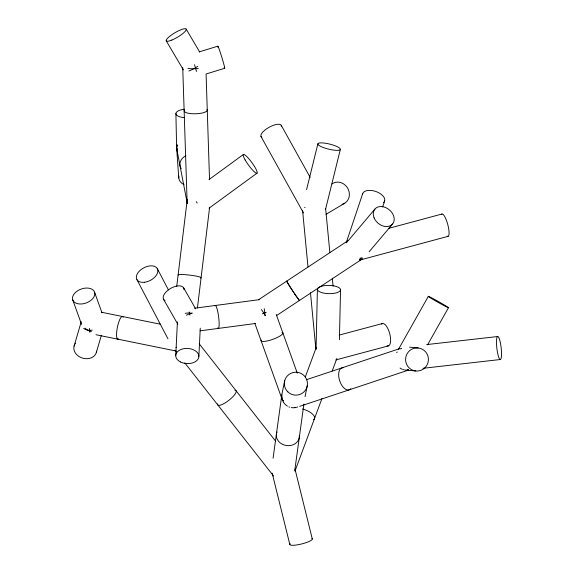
<?xml version="1.0" encoding="UTF-8"?>
<svg xmlns="http://www.w3.org/2000/svg" width="574" height="574" viewBox="0 0 574 574"><rect width="100%" height="100%" fill="white"/><g stroke="black" fill="none" stroke-linecap="round" stroke-linejoin="round"><path stroke-width="0.86" d="M316.059 349.049L317.4 289.325M339.413 339.672L340.54 289.748M175.737 355.536L177.416 321.906M198.855 356.497L200.269 328.177M176.72 286.491L187.196 200.01M197.427 307.994L209.618 207.264M273.073 458.253L281.848 394.611A11.573 9.844 7.9 0 0 281.755 396.017M294.749 470.465L303.897 404.11M281.913 394.216L284.682 380.799M305.024 396.677L307.277 385.735M306.573 189.664L317.888 143.83M325.623 209.051L340.353 149.383A11.573 2.583 13.9 0 0 324.059 143.055A11.573 2.583 13.9 0 0 322.954 147.389A11.573 2.583 13.9 0 0 340.353 149.383M74.089 346.086L81.257 321.705M96.346 352.414L101.289 335.596M346.187 242.845L362.668 193.711M382.636 206.949L384.623 201.015M305.296 376.946L316.181 347.686M294.979 471.075L321.935 398.593M332.195 371.005L336.859 358.463M398.248 349.745L428.333 296.356M427.544 344.874L448.473 307.736A11.573 0.423 29.4 0 0 433.808 299.025A11.573 0.423 29.4 0 0 432.925 299.377A11.573 0.423 29.4 0 0 448.473 307.736M348.038 240.901L374.894 209.087M369.154 251.764L392.58 224.011M208.972 179.605L243.441 154.442M209.008 208.204L257.073 173.126M258.515 299.757L347.715 240.858M276.446 315.65L361.936 259.19M326.025 214.31L344.752 203.225M306.308 379.758L399.447 348.705M299.657 406.363L408.616 370.043M199.293 51.868L217.89 46.157M224.678 68.277L206.08 73.989L209.539 179.727M388.555 228.387L441.966 214.023M359.389 260.194L448.115 236.33M339.22 335.072L382.313 323.571M335.819 359.934L388.397 345.892M194.521 308.231L259.333 299.657M200.061 330.832L255.423 323.506M426.626 344.601L497.73 336.522M422.973 368.307L500.298 359.518A11.573 2.16 83.5 0 0 500.241 342.169A11.573 2.16 83.5 0 0 496.496 342.377A11.573 2.16 83.5 0 0 500.298 359.518M409.527 347.177L418.209 347.966A11.573 11.423 -84.8 0 1 426.231 366.269A11.573 11.423 -84.8 0 1 406.557 364.189A11.573 11.423 -84.8 0 1 418.209 347.966M415.791 370.983L405.366 370.036A11.573 11.423 -84.8 0 1 404.562 369.921M101.591 312.263L160.62 324.26M95.973 334.728L117.713 339.148M117.835 339.169L176.11 351.023M286.986 281.561L286.648 281.188L287.036 281.619M199.25 343.819L275.764 441.341M174.898 350.255L176.548 352.357M184.792 362.868L273.525 475.968M362.294 258.264L361.685 257.446M296.471 296.514L299.384 300.496L295.675 295.345M296.198 296.119L293.931 292.762M265.453 315.564L261.457 309.573M294.95 294.275L295.38 294.914M294.383 293.429L294.821 294.089M293.479 292.08L294.067 292.955M293.027 291.391L293.615 292.281M292.568 290.702L293.156 291.592M292.704 290.903L290.796 287.99M291.8 289.533L292.252 290.214M291.226 288.65L291.664 289.332M290.372 287.337L290.918 288.184M290.494 287.531L289.576 286.096M290.085 286.892L286.634 281.203L289.31 285.673M186.148 29.066L199.666 51.976M166.266 40.905L183.393 69.913M183.537 287.653L195.669 308.877M163.468 299.147L177.811 324.231M281.188 125.232L310.161 177.359M260.976 136.469L303.495 212.976M157.254 268.567L168.426 289.87M136.935 279.638L167.967 338.818M94.581 292.245A11.573 7.397 -19.8 0 1 80.166 304.012A11.573 7.397 -19.8 0 1 76.191 291.829A11.573 7.397 -19.8 0 1 94.581 292.245L101.985 312.801M72.711 299.815L81.601 324.482M276.23 314.437L282.839 332.855M282.882 332.956L297.289 373.15M254.82 323.241L282.401 400.171M295.079 469.424L312.299 538.993M272.169 473.155L289.82 544.468M176.792 149.068L187.303 203.576A11.573 9.306 -10.9 0 1 187.425 200.247M325.659 208.785L329.849 252.424M332.317 278.117L333.085 286.096M302.606 210.787L307.994 266.896M310.469 292.726L315.922 349.48M176.656 148.013L178.758 177.976M182.726 67.646L187.11 201.754M184.254 109.218A11.573 4.398 -1.2 0 0 175.902 113.58L176.613 147.217M218.063 47.534A11.573 0.495 72.9 0 1 221.664 56.776A11.573 0.495 72.9 0 1 224.161 67.302M194.493 64.69A11.573 0.495 72.9 0 1 196.487 71.463M197.793 66.34A11.573 2.576 -30.6 0 1 188.839 71.004M198.295 68.428A11.573 3.229 -1.9 0 1 187.999 68.435M206.999 109.512A11.573 3.229 -1.9 0 1 195.253 113.781A11.573 3.229 -1.9 0 1 184.634 109.943M118.553 338.925A11.573 2.741 -78.5 0 1 117.462 326.979A11.573 2.741 -78.5 0 1 123.109 317.2M89.874 332.289A11.573 2.741 -78.5 0 1 89.601 328.45M92.249 330.158A11.573 7.397 -19.8 0 1 84.629 329.038M84.134 328.708A11.573 7.397 -19.8 0 1 83.689 328.35M91.438 331.478A11.573 9.277 16.4 0 1 85.017 328.149M96.59 351.109A11.573 9.277 16.4 0 1 82.333 358.068A11.573 9.277 16.4 0 1 74.871 344.257M75.244 343.697A11.573 9.277 16.4 0 1 75.66 343.166M214.963 305.698A11.573 1.858 82.5 0 1 218.716 317.479A11.573 1.858 82.5 0 1 217.661 327.955M189.176 311.962A11.573 1.858 82.5 0 1 190.001 315.14M186.435 315.234A11.573 5.984 -29.8 0 1 192.333 313.081M165.025 300.676A11.573 5.984 -29.8 0 1 170.629 288.399A11.573 5.984 -29.8 0 1 184.082 289.762M185.237 313.354A11.573 7.577 2.9 0 1 191.745 313.318M362.553 194.141A11.573 6.271 18.5 0 1 376.752 191.824A11.573 6.271 18.5 0 1 383.633 202.55M360.314 257.87A11.573 2.798 74.9 0 1 360.199 258.759M360.113 259.132A11.573 2.798 74.9 0 1 359.998 259.455M359.876 259.721A11.573 2.798 74.9 0 1 359.568 260.094M441.628 214.281A11.573 2.798 74.9 0 1 447.878 224.958A11.573 2.798 74.9 0 1 447.254 236.165M362.015 258.601A11.573 8.739 40.2 0 1 360.013 259.017M347.091 242.077A11.573 8.739 40.2 0 1 347.471 241.582M181.248 168.677A11.573 9.306 -10.9 0 1 185.911 155.683M177.136 150.352A11.573 9.306 -10.9 0 1 177.165 145.078M177.065 148.451A11.573 4.398 -1.2 0 1 177.093 145.975M184.161 117.663A11.573 4.398 -1.2 0 1 175.902 113.58M177.675 151.041A11.573 8.89 -4 0 1 177.086 144.856M184.06 184.663A11.573 8.89 -4 0 1 178.844 176.075M282.049 332.346A11.573 2.648 -19.7 0 1 273.224 339.198A11.573 2.648 -19.7 0 1 261.213 339.995M266.192 312.342A11.573 2.648 -19.7 0 1 262.361 313.784M264.219 308.647A11.573 1.858 82.5 0 1 264.994 315.836M408.014 369.986A11.573 2.16 83.5 0 1 407.54 369.929M350.793 388.72A11.573 6.127 71.6 0 1 339.916 381.445A11.573 6.127 71.6 0 1 343.087 367.74M401.37 348.605A11.573 6.127 71.6 0 1 401.7 348.267M408.616 369.907A11.573 11.423 -84.8 0 1 406.995 370.087M403.766 369.749A11.573 11.423 -84.8 0 1 402.984 369.512M402.216 369.233A11.573 11.423 -84.8 0 1 400.071 368.049M396.749 352.658A11.573 11.423 -84.8 0 1 397.194 351.962M400.056 349.042A11.573 11.423 -84.8 0 1 400.745 348.597M197.219 203.009A11.573 2.109 53.9 0 1 196.251 201.675M187.354 202.435A11.573 3.229 -1.9 0 1 187.389 201.058M178.184 275.111A11.573 1.227 6.9 0 1 190.79 275.255A11.573 1.227 6.9 0 1 200.52 278.031M187.189 200.096A11.573 1.227 6.9 0 1 187.375 199.86M305.059 207.544A11.573 2.583 13.9 0 1 304.593 207.279M261.866 137.344A11.573 4.24 -29.1 0 1 268.732 127.485A11.573 4.24 -29.1 0 1 281.475 126.108M332.009 183.931A11.573 10.375 59.4 0 1 348.095 188.982A11.573 10.375 59.4 0 1 342.025 204.366M234.917 390.284A11.573 3.135 -38.1 0 1 228.947 400.25A11.573 3.135 -38.1 0 1 217.675 403.881M176.57 347.263A11.573 3.135 -38.1 0 1 176.039 347.471M295.832 407.432A11.573 6.127 71.6 0 1 294.892 407.303M297.734 406.894A11.573 11.466 11.6 0 1 296.959 407.181M296.17 407.411A11.573 11.466 11.6 0 1 291.255 407.569M289.655 407.16A11.573 11.466 11.6 0 1 288.88 406.873M287.402 406.134A11.573 11.466 11.6 0 1 281.741 395.845M299.348 435.35A11.573 9.844 7.9 0 1 286.333 445.51A11.573 9.844 7.9 0 1 277.012 431.978M283.262 400.781A11.573 9.844 7.9 0 1 282.882 400.143M282.064 398.119A11.573 9.844 7.9 0 1 281.798 396.72M283.362 400.81A11.573 2.648 -19.7 0 1 282.372 399.978M318.427 287.631A11.573 4.118 1.3 0 1 338.208 287.244A11.573 4.118 1.3 0 1 330.653 293.644A11.573 4.118 1.3 0 1 318.118 287.897M302.498 409.018A11.573 4.922 20.4 0 1 312.608 414.17A11.573 4.922 20.4 0 1 313.605 419.68M381.466 324.102A11.573 4.499 75 0 1 389.768 333.831A11.573 4.499 75 0 1 387.055 345.806M311.969 538.57A11.573 2.31 -13.9 0 1 300.984 544.123A11.573 2.31 -13.9 0 1 290.179 543.707M171.863 40.058A11.573 2.576 -30.6 0 0 186.227 29.231A11.573 2.576 -30.6 0 0 170.535 35.667A11.573 2.576 -30.6 0 0 171.863 40.058M180.623 362.022A11.573 7.577 2.9 0 0 198.812 357.035A11.573 7.577 2.9 0 0 182.453 348.992A11.573 7.577 2.9 0 0 180.623 362.022M374.112 217.898A11.573 8.739 40.2 0 0 392.157 224.463A11.573 8.739 40.2 0 0 384.939 207.279A11.573 8.739 40.2 0 0 374.112 217.898M245.134 159.924A11.573 2.109 53.9 0 0 256.951 173.212A11.573 2.109 53.9 0 0 248.499 158.345A11.573 2.109 53.9 0 0 245.134 159.924M144.354 282.286A11.573 7.089 -27.7 0 0 157.484 269.019A11.573 7.089 -27.7 0 0 139.453 271A11.573 7.089 -27.7 0 0 144.354 282.286M287.818 391.848A11.573 11.466 11.6 0 0 307.097 386.532A11.573 11.466 11.6 0 0 292.754 372.619A11.573 11.466 11.6 0 0 287.818 391.848"/></g></svg>
